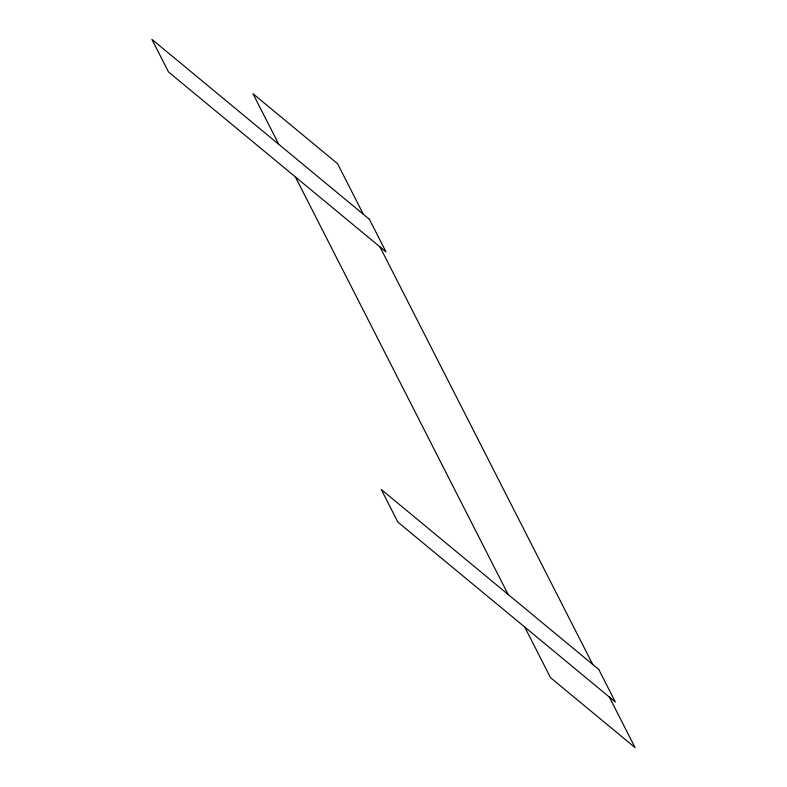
<?xml version="1.0" encoding="UTF-8"?>
<svg xmlns="http://www.w3.org/2000/svg" width="787" height="787" viewBox="0 0 787 787"><rect width="100%" height="100%" fill="white"/><g stroke="black" fill="none" stroke-linecap="round" stroke-linejoin="round"><path stroke-width="1.18" d="M363.348 214.28L337.554 163.676L252.971 93.702L278.765 144.306M379.964 246.892L592.709 664.435M609.325 697.036L635.109 747.65L550.526 677.676L524.742 627.062M295.381 176.918L508.127 594.46M369.388 219.278L151.891 39.35L168.507 71.951L386.004 251.889L369.388 219.278M598.75 669.432L381.252 489.494L397.868 522.106L615.365 702.034L598.75 669.432"/></g></svg>
